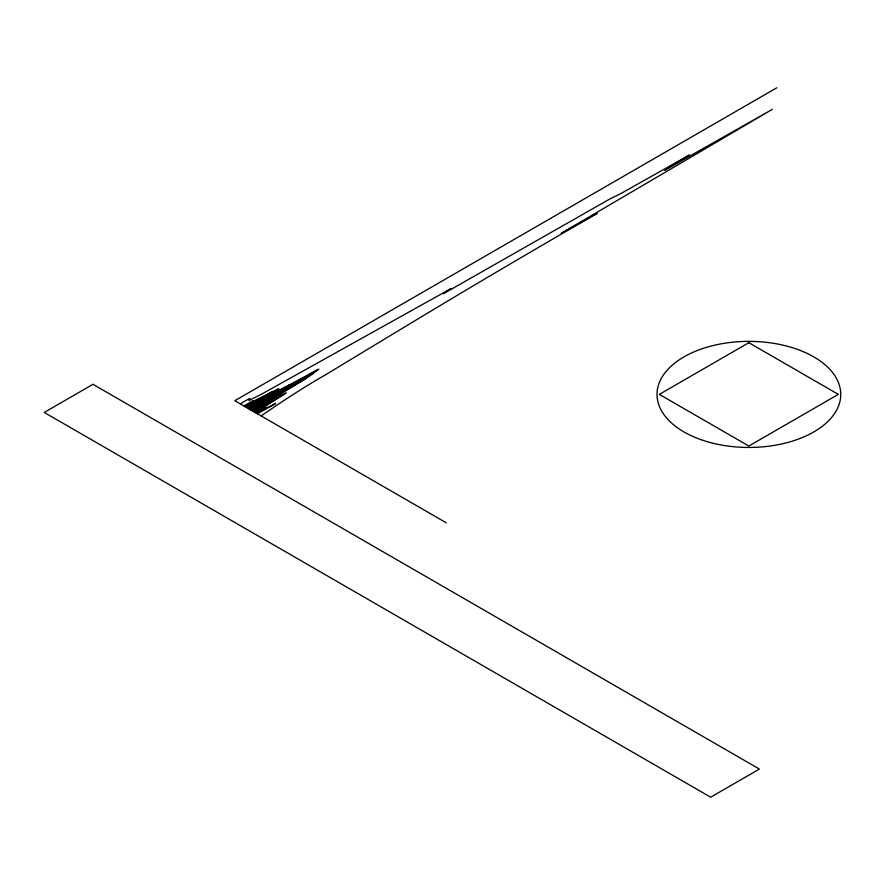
<?xml version="1.0" encoding="UTF-8"?>
<svg xmlns="http://www.w3.org/2000/svg" width="885" height="885" viewBox="0 0 885 885"><rect width="100%" height="100%" fill="white"/><g stroke="black" fill="none" stroke-linecap="round" stroke-linejoin="round"><path stroke-width="1.33" d="M257.491 413.815L275.633 403.328L274.781 404.168L269.217 406.989L261.739 408.649L286.286 392.863L270.622 400.462L271.219 399.854L307.991 377.187L318.921 369.167L277.116 391.347L274.66 392.243L278.742 388.703L252.092 401.867L252.944 400.717L243.873 405.949M776.787 87.803L234.802 400.717L446.35 522.847M240.244 403.859L249.316 398.615L250.366 398.936L249.028 400.496L261.794 394.035L451.018 288.587L443.053 293.709L447.224 291.563L610.55 198.572L620.44 193.782L689.404 155.019L664.69 170.197L667.622 168.637L772.417 109.309L561.245 233.33L597.154 213.385C473.32 284.815 420.209 317.604 325.47 374.82C303.301 387.508 282.038 401.536 261.119 415.906M244.78 406.481L253.851 401.237M245.687 407L272.912 391.281M246.594 407.52L278.355 389.19M247.501 408.051L274.726 392.332M248.408 408.571L289.24 384.997M249.316 409.091L317.372 369.808M250.223 409.622L313.744 372.95M251.13 410.142L305.579 378.714M252.037 410.662L274.726 397.575M252.944 411.193L275.633 398.095M253.851 411.713L285.612 393.382M254.758 412.244L263.841 407M255.665 412.764L264.748 407.52M256.584 413.284L265.655 408.051M92.98 384.311L44.25 412.443L710.677 797.197L759.407 769.065L92.98 384.311M748.832 342.705L659.325 394.378L748.832 446.04L838.327 394.378L748.832 342.705M702.944 440.343A91.874 53.045 0 0 0 840.75 394.4A91.874 53.045 0 0 0 702.944 348.469A91.874 53.045 0 0 0 702.944 440.343"/></g></svg>
